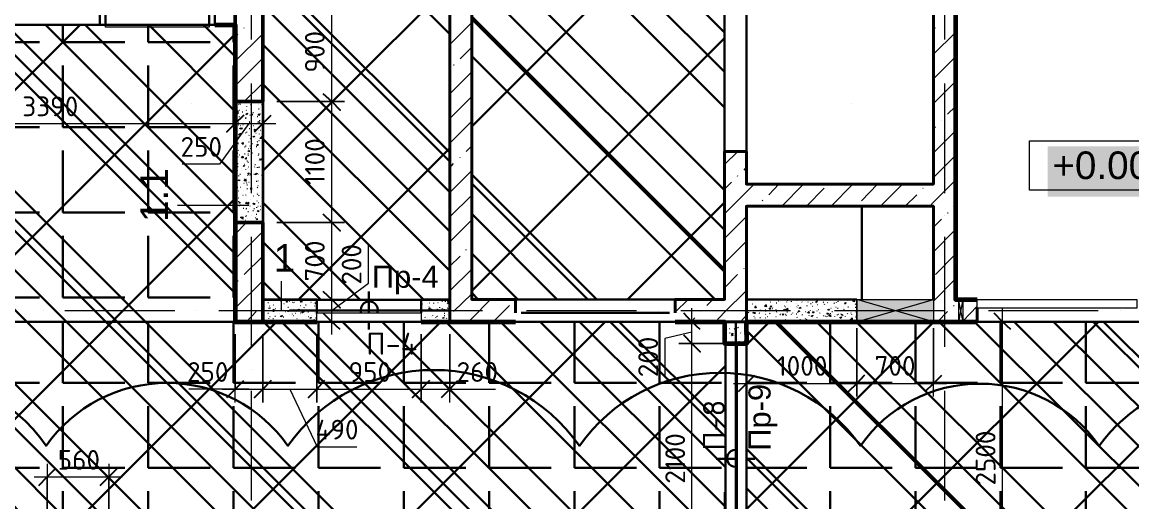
# Model space of a CAD drawing. Header units: millimetres. Extents: x -84737 to 172119, y -43083 to 59399.
# Drawn here: x 28318 to 38410, y 45437 to 49803 of the extents above; entities that cross this region are included whole.
import ezdxf

# ---------------------------------------------------------------- set-up
doc = ezdxf.new("R2010")
doc.units = ezdxf.units.MM
for name, color, linetype, lineweight in [('17) Краска СТ-3.1 стена', 6, 'Continuous', 60), ('19) Краска ПТ-5 потолок', 161, 'Continuous', 30), ('20) Шпакл. баз. фин Стена', 40, 'Continuous', 60), ('22) Шпакл. баз. фин. Потолок', 102, 'Continuous', 30), ('3) Плинутс ПЛ-1', 6, 'Continuous', 30), ('5) Затарка материала', 160, 'Continuous', 30), ('6) Уборка мусора', 20, 'Continuous', 30), ('9) Плитка КР-2 600х600', 110, 'Continuous', 30)]:
    doc.layers.add(name, color=color, linetype=linetype, lineweight=lineweight)
for name, color, linetype in [('PDF _Аннотации', 7, 'Continuous'), ('PDF _Витраж', 7, 'Continuous'), ('PDF _Двери', 7, 'Continuous'), ('PDF _Марки', 7, 'Continuous'), ('PDF _Несущие колонны', 7, 'Continuous'), ('PDF _Обобщенные модели', 7, 'Continuous'), ('PDF _Обозначения', 7, 'Continuous'), ('PDF _Окна', 7, 'Continuous'), ('PDF _Оси', 7, 'Continuous'), ('PDF _Перекрытия', 7, 'Continuous'), ('PDF _Размеры-100', 7, 'Continuous'), ('PDF _Стены', 7, 'Continuous'), ('PDF _Текст', 7, 'Continuous'), ('PDF _Элементы узлов', 7, 'Continuous')]:
    doc.layers.add(name, color=color, linetype=linetype)
doc.layers.add('PDF _Высотные отметки', color=7, linetype='Continuous', true_color=0xffffff)
doc.styles.add('PDF GOSTCommon', font='arial.ttf')
doc.styles.add('PDF ISOCPEUR', font='isocpeur.ttf')

msp = doc.modelspace()

# ---------------------------------------------------------------- hatches: boundary and pattern name
at = {"layer": '19) Краска ПТ-5 потолок'}
h = msp.add_hatch(dxfattribs=at)
h.set_pattern_fill('ANSI34', color=256, scale=80, angle=90)
h.paths.add_polyline_path([(32407, 47280), (34706, 47280), (34706, 50980), (32407, 50980)])
h = msp.add_hatch(dxfattribs=at)
h.set_pattern_fill('ANSI34', color=256, scale=80, angle=90)
h.paths.add_polyline_path([(30510, 47276), (32208, 47276), (32208, 50599), (30510, 50599)])
h = msp.add_hatch(dxfattribs=at)
h.set_pattern_fill('ANSI34', color=256, scale=80, angle=90)
h.paths.add_polyline_path([(22027, 47077), (10407, 47077), (10407, 45160), (12786, 45160), (12786, 44580), (22027, 44580)])
h.paths.add_polyline_path([(26785, 47077), (24504, 47077), (22027, 47077), (22027, 43581), (26785, 43581)])
h.paths.add_polyline_path([(34714, 47077), (26785, 47077), (26785, 44580), (34714, 44580)])
h.paths.add_polyline_path([(30256, 49778), (24504, 49778), (24504, 47077), (30256, 47077)])
h.paths.add_polyline_path([(44556, 47077), (39984, 47077), (34905, 47077), (34905, 44580), (44556, 44580)])
h.paths.add_polyline_path([(44556, 49097), (41458, 49097), (41458, 49778), (39984, 49778), (39984, 47077), (44556, 47077)])
at = {"layer": '22) Шпакл. баз. фин. Потолок'}
h = msp.add_hatch(dxfattribs=at)
h.set_pattern_fill('ANSI37', color=256, scale=333)
h.paths.add_polyline_path([(32407, 47280), (34706, 47280), (34706, 50980), (32407, 50980)])
h = msp.add_hatch(dxfattribs=at)
h.set_pattern_fill('ANSI37', color=256, scale=333)
h.paths.add_polyline_path([(30510, 47276), (32208, 47276), (32208, 50599), (30510, 50599)])
h = msp.add_hatch(dxfattribs=at)
h.set_pattern_fill('ANSI37', color=256, scale=333)
h.paths.add_polyline_path([(22027, 47077), (10407, 47077), (10407, 45160), (12786, 45160), (12786, 44580), (22027, 44580)])
h.paths.add_polyline_path([(26785, 47077), (24504, 47077), (22027, 47077), (22027, 43581), (26785, 43581)])
h.paths.add_polyline_path([(34714, 47077), (26785, 47077), (26785, 44580), (34714, 44580)])
h.paths.add_polyline_path([(30256, 49778), (24504, 49778), (24504, 47077), (30256, 47077)])
h.paths.add_polyline_path([(44556, 47077), (39984, 47077), (34905, 47077), (34905, 44580), (44556, 44580)])
h.paths.add_polyline_path([(44556, 49097), (41458, 49097), (41458, 49778), (39984, 49778), (39984, 47077), (44556, 47077)])
at = {"layer": '9) Плитка КР-2 600х600'}
h = msp.add_hatch(dxfattribs=at)
h.set_pattern_fill('ANGLE', color=256, scale=111)
h.set_pattern_definition([(0, (0, 0), (0, 775.335), [563.88, -211.455]), (90, (0, 0), (-775.335, 5e-14), [563.88, -211.455])])
h.paths.add_polyline_path([(22027, 47077), (10407, 47077), (10407, 45160), (12786, 45160), (12786, 44580), (22027, 44580)])
h.paths.add_polyline_path([(26785, 47077), (24504, 47077), (22027, 47077), (22027, 43581), (26785, 43581)])
h.paths.add_polyline_path([(34714, 47077), (26785, 47077), (26785, 44580), (34714, 44580)])
h.paths.add_polyline_path([(30256, 49778), (24504, 49778), (24504, 47077), (30256, 47077)])
h.paths.add_polyline_path([(44556, 47077), (39984, 47077), (34905, 47077), (34905, 44580), (44556, 44580)])
h.paths.add_polyline_path([(44556, 49097), (41458, 49097), (41458, 49778), (39984, 49778), (39984, 47077), (44556, 47077)])
at = {"layer": 'PDF _Стены', "transparency": 33554559}
msp.add_hatch(color=256, dxfattribs=at).paths.add_polyline_path([(32221, 47077), (32216, 47086), (32208, 47090), (32200, 47086), (32195, 47077), (32200, 47069), (32208, 47065), (32216, 47069)])

# ---------------------------------------------------------------- linework, layer by layer
at = {"layer": '17) Краска СТ-3.1 стена'}
for points in [[(35705, 51179), (36805, 51179), (36805, 47280), (37004, 47280)], [(30070, 49778), (30256, 49778), (30256, 47077), (30997, 47077)], [(31946, 47077), (32805, 47077)], [(34257, 47077), (34706, 47077), (34706, 46878), (34909, 46878), (34905, 47077), (37004, 47077)]]:
    msp.add_lwpolyline(points, dxfattribs=at)
at = {"layer": '19) Краска ПТ-5 потолок'}
for points in [[(32407, 47280), (34706, 47280), (34706, 50980), (32407, 50980)], [(30510, 47276), (32208, 47276), (32208, 50599), (30510, 50599)]]:
    msp.add_lwpolyline(points, close=True, dxfattribs=at)
at = {"layer": '20) Шпакл. баз. фин Стена'}
for points in [[(35705, 51179), (36805, 51179), (36805, 47280), (37004, 47280)], [(30070, 49778), (30256, 49778), (30256, 47077), (30997, 47077)], [(31946, 47077), (32805, 47077)], [(34257, 47077), (34706, 47077), (34706, 46878), (34909, 46878), (34905, 47077), (37004, 47077)]]:
    msp.add_lwpolyline(points, dxfattribs=at)
at = {"layer": '3) Плинутс ПЛ-1'}
for points in [[(35705, 51179), (36805, 51179), (36805, 47280), (37004, 47280)], [(30070, 49778), (30256, 49778), (30256, 47077), (30997, 47077)], [(31946, 47077), (32805, 47077)], [(34257, 47077), (34706, 47077), (34706, 46878), (34909, 46878), (34905, 47077), (37004, 47077)]]:
    msp.add_lwpolyline(points, dxfattribs=at)
at = {"layer": '5) Затарка материала'}
msp.add_lwpolyline([(14006, 44914, -0.520567), (15892, 45947, -0.520567), (18278, 45947, -0.520567), (21633, 45947, -0.520567), (23781, 45947, -0.520567), (25898, 45947, -0.520567), (28536, 45947, -0.520567), (30735, 45947, -0.520567), (33386, 45947, -0.520567), (35941, 45947, -0.520567), (38114, 45947, -0.520567), (40310, 45947, -0.520567), (41527, 44914, -0.520567), (38425, 44914, -0.520567), (34946, 44914, -0.520567), (31920, 44914, -0.520567), (29417, 44914, -0.520567), (26366, 44914, -0.520567), (24002, 44914, -0.520567), (20522, 44914, -0.520567), (17140, 44914, -0.520567)], format="xyb", close=True, dxfattribs=at)
at = {"layer": '6) Уборка мусора'}
msp.add_lwpolyline([(14006, 44914, -0.520567), (15892, 45947, -0.520567), (18278, 45947, -0.520567), (21633, 45947, -0.520567), (23781, 45947, -0.520567), (25898, 45947, -0.520567), (28536, 45947, -0.520567), (30735, 45947, -0.520567), (33386, 45947, -0.520567), (35941, 45947, -0.520567), (38114, 45947, -0.520567), (40310, 45947, -0.520567), (41527, 44914, -0.520567), (38425, 44914, -0.520567), (34946, 44914, -0.520567), (31920, 44914, -0.520567), (29417, 44914, -0.520567), (26366, 44914, -0.520567), (24002, 44914, -0.520567), (20522, 44914, -0.520567), (17140, 44914, -0.520567)], format="xyb", close=True, dxfattribs=at)
at = {"layer": '9) Плитка КР-2 600х600'}
for points in [[(24504, 47077), (30256, 47077), (30256, 49778), (24504, 49778)], [(26785, 47077), (34714, 47077), (34714, 44580), (26785, 44580)], [(34905, 47077), (44556, 47077), (44556, 44580), (34905, 44580)]]:
    msp.add_lwpolyline(points, close=True, dxfattribs=at)
at = {"layer": 'PDF _Аннотации', "lineweight": 9}
msp.add_lwpolyline([(37478, 48275), (37478, 48724), (38778, 48724), (38778, 48275)], close=True, dxfattribs=at)
at = {"layer": 'PDF _Витраж', "lineweight": 30}
for points in [[(29067, 49918), (29067, 49960), (29075, 49960), (29075, 49977), (29025, 49977), (29025, 49960), (29037, 49960), (29037, 49918), (29025, 49918), (29025, 49778), (29075, 49778), (29075, 49918)], [(30062, 49918), (30062, 49960), (30070, 49960), (30070, 49977), (30019, 49977), (30019, 49960), (30032, 49960), (30032, 49918), (30019, 49918), (30019, 49778), (30070, 49778), (30070, 49918)]]:
    msp.add_lwpolyline(points, close=True, dxfattribs=at)
at = {"layer": 'PDF _Витраж', "lineweight": 9}
msp.add_lwpolyline([(30019, 49778), (30019, 49757), (29075, 49757), (29075, 49778)], dxfattribs=at)
at = {"layer": 'PDF _Высотные отметки', "transparency": 33554559}
for points in [[(37643, 48673), (37643, 48216), (38668, 48673)], [(37643, 48216), (38668, 48673), (38668, 48216)]]:
    msp.add_solid(points, dxfattribs=at)
at = {"layer": 'PDF _Двери', "lineweight": 18}
for points in [[(38456, 47200), (37004, 47200), (37004, 47280), (38456, 47280)], [(30997, 47158), (31946, 47158), (31946, 47077), (30997, 47077)], [(34824, 44779), (34824, 46878), (34905, 46878), (34905, 44779)]]:
    msp.add_lwpolyline(points, close=True, dxfattribs=at)
at = {"layer": 'PDF _Марки', "lineweight": 9}
for points in [[(30379, 48136), (29732, 48136)], [(30676, 47179), (30676, 47446)]]:
    msp.add_lwpolyline(points, dxfattribs=at)
at = {"layer": 'PDF _Несущие колонны', "lineweight": 50}
for points in [[(30506, 49080), (30506, 49977), (30256, 49977), (30256, 49080)], [(30506, 47077), (30506, 47979), (30256, 47979), (30256, 47077)]]:
    msp.add_lwpolyline(points, close=True, dxfattribs=at)
at = {"layer": 'PDF _Несущие колонны', "lineweight": 9}
for points in [[(30337, 49748), (30337, 49753)], [(30256, 49448), (30506, 49698)], [(30256, 49672), (30278, 49693)], [(30256, 49224), (30502, 49469)], [(30337, 49080), (30506, 49249)], [(30256, 47873), (30358, 47979)], [(30256, 47649), (30506, 47899)], [(30337, 47505), (30506, 47674)], [(30256, 47200), (30506, 47450)], [(30278, 47450), (30282, 47450)], [(30358, 47077), (30447, 47170)], [(30502, 47225), (30506, 47225)]]:
    msp.add_lwpolyline(points, dxfattribs=at)
at = {"layer": 'PDF _Обобщенные модели', "lineweight": 30}
for points in [[(31471, 47158), (31471, 47352)], [(32195, 47179), (30748, 47179)], [(31471, 47005), (31471, 47077)], [(34807, 47077), (34807, 44580)], [(34824, 45828), (34629, 45828)], [(34981, 45828), (34905, 45828)]]:
    msp.add_lwpolyline(points, dxfattribs=at)
for points in [[(31550, 47162, 1.146938), (31397, 47183, 0.06844), (31399, 47162)], [(34828, 45908, 1.146938), (34806, 45754, 0.06844), (34828, 45757)]]:
    msp.add_lwpolyline(points, format="xyb", dxfattribs=at)
at = {"layer": 'PDF _Обозначения', "lineweight": 9}
for points in [[(29859, 49067), (29859, 49067)], [(32860, 49067), (32860, 49067)], [(35857, 49067), (35857, 49067)]]:
    msp.add_lwpolyline(points, dxfattribs=at)
at = {"layer": 'PDF _Окна', "color": 8, "true_color": 0x808080, "transparency": 33554559}
for points in [[(36606, 47280), (35908, 47280), (36606, 47077)], [(35908, 47280), (36606, 47077), (35908, 47077)]]:
    msp.add_solid(points, dxfattribs=at)
at = {"layer": 'PDF _Оси', "lineweight": 9}
for points in [[(30405, 49647), (30405, 50646)], [(36708, 49647), (36708, 50646)], [(30405, 49448), (30405, 49448)], [(36708, 49448), (36708, 49448)], [(30405, 48246), (30405, 49245)], [(36708, 48246), (36708, 49245)], [(30405, 48047), (30405, 48047)], [(36708, 48047), (36708, 48047)], [(30405, 46849), (30405, 47848)], [(36708, 46849), (36708, 47848)], [(28508, 47179), (28508, 47179)], [(28707, 47179), (29706, 47179)], [(29905, 47179), (29905, 47179)], [(30108, 47179), (31107, 47179)], [(31306, 47179), (31306, 47179)], [(31505, 47179), (32504, 47179)], [(32708, 47179), (32708, 47179)], [(32906, 47179), (33906, 47179)], [(34104, 47179), (34104, 47179)], [(34308, 47179), (35307, 47179)], [(35506, 47179), (35506, 47179)], [(35705, 47179), (36708, 47179)], [(36907, 47179), (36907, 47179)], [(37106, 47179), (38105, 47179)], [(38308, 47179), (38308, 47179)], [(30405, 46645), (30405, 46645)], [(36708, 46645), (36708, 46645)], [(30405, 45448), (30405, 46447)], [(36708, 45448), (36708, 46447)]]:
    msp.add_lwpolyline(points, dxfattribs=at)
at = {"layer": 'PDF _Перекрытия', "lineweight": 30}
for points in [[(34905, 48627), (34905, 49977)], [(30256, 49778), (30070, 49778)], [(35954, 47280), (35954, 48127)], [(32856, 47158), (34206, 47158)], [(34155, 47077), (32906, 47077)]]:
    msp.add_lwpolyline(points, dxfattribs=at)
at = {"layer": 'PDF _Размеры-100', "lineweight": 9}
for points in [[(31133, 46959), (31133, 47280), (31133, 47979), (31133, 49080), (31133, 49977), (31133, 50599), (30633, 50599), (31251, 50599), (30633, 50599), (31133, 50599), (31133, 51099)], [(24385, 48881), (26866, 48881), (30256, 48881), (30256, 49380), (30256, 48762), (30256, 49380), (30256, 48881), (30625, 48881)], [(30506, 48762), (30506, 49380), (30506, 48881)], [(30379, 48881), (30113, 48512), (29774, 48512)], [(31133, 47179), (31467, 47429), (31467, 47772)], [(34409, 44457), (34409, 44779), (34409, 46878), (34909, 46878), (34291, 46878), (34909, 46878), (34409, 46878), (34409, 47200)], [(37233, 33959), (37233, 37481), (37233, 38928), (37233, 39178), (37233, 39377), (37233, 44381), (37233, 44580), (36733, 44580), (37351, 44580), (36733, 44580), (37233, 44580), (37233, 47200)], [(31251, 47077), (30633, 47077), (31133, 47077)], [(34532, 47077), (33910, 47077), (34409, 47077)], [(37351, 47077), (36733, 47077), (37233, 47077)], [(30138, 46463), (30506, 46463), (30997, 46463), (31946, 46463), (31946, 46963), (31946, 46341), (31946, 46963), (31946, 46463), (32327, 46463)], [(30256, 46341), (30256, 46963), (30256, 46463)], [(32208, 46341), (32208, 46963), (32208, 46463)], [(34409, 46980), (34164, 46925), (34164, 46582)], [(34786, 46514), (35908, 46514), (35908, 47018), (35908, 46396), (35908, 47018), (35908, 46514), (36725, 46514)], [(34905, 46396), (34905, 47018), (34905, 46514)], [(36606, 46396), (36606, 47018), (36606, 46514)], [(30379, 46463), (30172, 46463), (29833, 46463)], [(30752, 46463), (31002, 45939), (31361, 45939)], [(32077, 46463), (32284, 46463), (32623, 46463)], [(28546, 45782), (28546, 45164), (28546, 45663)], [(29105, 45782), (29105, 45164), (29105, 45663)], [(28428, 45663), (29228, 45663)], [(34706, 44906), (34706, 45524), (34706, 45024)], [(34905, 44906), (34905, 45524), (34905, 45024)]]:
    msp.add_lwpolyline(points, dxfattribs=at)
at = {"layer": 'PDF _Размеры-100', "lineweight": 25}
for points in [[(31057, 49152), (31133, 49080), (31209, 49003), (31133, 49080)], [(30333, 48957), (30256, 48881), (30180, 48804), (30256, 48881)], [(31057, 48055), (31133, 47979), (31209, 47903), (31133, 47979)], [(31057, 47352), (31133, 47280), (31209, 47204), (31133, 47280)], [(34337, 46955), (34409, 46878), (34485, 46802), (34409, 46878)], [(30582, 46540), (30506, 46463), (30430, 46387), (30506, 46463)], [(31069, 46540), (30997, 46463), (30921, 46387), (30997, 46463)], [(32022, 46540), (31946, 46463), (31869, 46387), (31946, 46463)], [(35980, 46590), (35908, 46514), (35832, 46442), (35908, 46514)]]:
    msp.add_lwpolyline(points, close=True, dxfattribs=at)
at = {"layer": 'PDF _Размеры-100', "lineweight": 9}
for points in [[(31133, 49080), (30633, 49080), (31251, 49080), (30633, 49080)], [(31133, 47979), (30633, 47979), (31251, 47979), (30633, 47979)], [(31133, 47280), (30633, 47280), (31251, 47280), (30633, 47280)], [(30506, 46463), (30506, 46963), (30506, 46341), (30506, 46963)], [(30997, 46463), (30997, 46963), (30997, 46341), (30997, 46963)]]:
    msp.add_lwpolyline(points, close=True, dxfattribs=at)
at = {"layer": 'PDF _Размеры-100', "lineweight": 25}
for points in [[(30430, 48804), (30506, 48881), (30582, 48957)], [(31209, 47005), (31133, 47077), (31057, 47153)], [(34485, 47005), (34409, 47077), (34337, 47153)], [(37309, 47005), (37233, 47077), (37157, 47153)], [(30180, 46387), (30256, 46463), (30333, 46540)], [(32132, 46387), (32208, 46463), (32280, 46540)], [(34833, 46442), (34905, 46514), (34981, 46590)], [(36530, 46442), (36606, 46514), (36682, 46590)], [(28470, 45587), (28546, 45663), (28622, 45740)], [(29029, 45587), (29105, 45663), (29181, 45740)]]:
    msp.add_lwpolyline(points, dxfattribs=at)
at = {"layer": 'PDF _Стены', "lineweight": 40}
for points in [[(36835, 47280), (36805, 47280), (36805, 51179), (30506, 51179), (30506, 54578), (34490, 54578)], [(32805, 47158), (32805, 47280), (32407, 47280), (32407, 50980), (34706, 50980), (34706, 49977), (34905, 49977), (34905, 50980), (36606, 50980), (36606, 48330), (34905, 48330), (34905, 48627), (34706, 48627), (34706, 47280), (34257, 47280), (34257, 47158)], [(32208, 50599), (32208, 47077), (32805, 47077)], [(34257, 47077), (34905, 47077), (34905, 48127), (36606, 48127), (36606, 47280)], [(37004, 47280), (36877, 47280)], [(36877, 47077), (37004, 47077), (37004, 47200)], [(36606, 47077), (36835, 47077)]]:
    msp.add_lwpolyline(points, dxfattribs=at)
at = {"layer": 'PDF _Стены', "lineweight": 9}
for points in [[(32208, 49600), (32407, 49799)], [(36623, 49748), (36623, 49753)], [(36606, 49511), (36805, 49710)], [(32301, 49469), (32407, 49575)], [(36606, 49287), (36788, 49469)], [(32208, 49152), (32407, 49351)], [(32242, 49414), (32246, 49414)], [(36606, 49063), (36805, 49262)], [(30256, 49046), (30256, 49046)], [(30256, 49046), (30256, 49046)], [(30286, 49058), (30290, 49058)], [(30299, 49063), (30299, 49067)], [(30299, 49058), (30303, 49058)], [(30392, 49075), (30396, 49080)], [(30396, 49054), (30400, 49054)], [(30400, 49071), (30405, 49075)], [(30455, 49075), (30460, 49075)], [(30464, 49054), (30464, 49054)], [(30494, 49054), (30498, 49050)], [(32208, 48927), (32407, 49126)], [(30295, 49003), (30299, 49003)], [(30295, 48940), (30295, 48944)], [(30320, 48986), (30324, 48986)], [(30354, 48999), (30358, 49003)], [(30358, 49037), (30358, 49033)], [(30388, 48957), (30392, 48957)], [(30392, 49016), (30392, 49016)], [(30400, 49008), (30400, 49008)], [(30417, 48982), (30422, 48982)], [(30422, 48944), (30422, 48944)], [(30455, 48944), (30460, 48944)], [(30468, 49016), (30472, 49016)], [(30481, 48970), (30485, 48970)], [(30485, 49029), (30485, 49029)], [(36733, 48965), (36805, 49037)], [(30256, 48855), (30261, 48855)], [(30286, 48893), (30290, 48893)], [(30286, 48868), (30290, 48868)], [(30290, 48881), (30295, 48881)], [(30303, 48927), (30307, 48927)], [(30303, 48864), (30307, 48864)], [(30324, 48868), (30328, 48868)], [(30350, 48936), (30354, 48936)], [(30350, 48927), (30350, 48923)], [(30371, 48872), (30375, 48872)], [(30383, 48893), (30388, 48898)], [(30383, 48889), (30388, 48889)], [(30392, 48885), (30396, 48885)], [(30422, 48864), (30426, 48864)], [(30477, 48847), (30481, 48847)], [(30481, 48906), (30481, 48910)], [(30481, 48885), (30485, 48885)], [(30489, 48889), (30489, 48889)], [(30498, 48906), (30502, 48902)], [(32208, 48703), (32407, 48902)], [(36606, 48838), (36623, 48851)], [(36678, 48910), (36678, 48910)], [(30256, 48792), (30256, 48792)], [(30286, 48758), (30290, 48762)], [(30290, 48821), (30290, 48821)], [(30324, 48800), (30328, 48800)], [(30345, 48796), (30350, 48796)], [(30358, 48804), (30358, 48800)], [(30379, 48771), (30383, 48775)], [(30383, 48834), (30388, 48834)], [(30392, 48741), (30396, 48745)], [(30426, 48758), (30417, 48762), (30430, 48766), (30426, 48754)], [(30439, 48813), (30443, 48817)], [(30439, 48749), (30439, 48749)], [(30443, 48792), (30447, 48792)], [(30464, 48821), (30464, 48821)], [(30477, 48783), (30477, 48787)], [(30485, 48821), (30489, 48821)], [(36606, 48614), (36805, 48813)], [(30278, 48728), (30278, 48728)], [(30282, 48699), (30286, 48699)], [(30312, 48703), (30316, 48703)], [(30341, 48669), (30345, 48669)], [(30350, 48694), (30350, 48694)], [(30350, 48677), (30354, 48677)], [(30375, 48652), (30379, 48652)], [(30379, 48711), (30383, 48716)], [(30388, 48677), (30392, 48677)], [(30392, 48656), (30396, 48652)], [(30409, 48699), (30413, 48699)], [(30447, 48673), (30451, 48673)], [(30455, 48716), (30460, 48711)], [(30460, 48686), (30460, 48686)], [(30472, 48724), (30477, 48728)], [(30472, 48665), (30472, 48665)], [(30498, 48673), (30502, 48673)], [(32356, 48627), (32407, 48677)], [(30273, 48610), (30278, 48610)], [(30278, 48576), (30282, 48580)], [(30282, 48635), (30286, 48639)], [(30286, 48635), (30286, 48635)], [(30295, 48597), (30299, 48597)], [(30341, 48605), (30345, 48605)], [(30354, 48572), (30358, 48572)], [(30362, 48542), (30367, 48542)], [(30371, 48605), (30375, 48605)], [(30375, 48589), (30375, 48593)], [(30409, 48614), (30413, 48614)], [(30464, 48593), (30464, 48589)], [(30472, 48601), (30468, 48601), (30472, 48605)], [(30468, 48542), (30468, 48542)], [(30477, 48555), (30481, 48559)], [(32301, 48572), (32301, 48576)], [(34706, 48508), (34828, 48627)], [(36606, 48390), (36805, 48589)], [(30273, 48453), (30278, 48457)], [(30278, 48517), (30282, 48517)], [(30278, 48491), (30282, 48491)], [(30295, 48533), (30295, 48533)], [(30316, 48470), (30316, 48470)], [(30337, 48512), (30341, 48512)], [(30350, 48466), (30350, 48462)], [(30371, 48529), (30375, 48529)], [(30371, 48470), (30371, 48470)], [(30375, 48487), (30379, 48487)], [(30430, 48483), (30434, 48487)], [(30434, 48508), (30439, 48508)], [(30455, 48483), (30455, 48478)], [(30464, 48483), (30468, 48483)], [(30472, 48483), (30477, 48483)], [(30477, 48491), (30477, 48491)], [(30498, 48440), (30502, 48440)], [(32208, 48478), (32242, 48517)], [(32208, 48254), (32407, 48453)], [(34883, 48457), (34905, 48483)], [(30265, 48398), (30269, 48398)], [(30273, 48394), (30273, 48394)], [(30286, 48407), (30286, 48402)], [(30299, 48419), (30303, 48419)], [(30333, 48339), (30337, 48339)], [(30354, 48343), (30358, 48339)], [(30367, 48407), (30371, 48411)], [(30367, 48347), (30367, 48347)], [(30379, 48411), (30383, 48415)], [(30379, 48347), (30383, 48347)], [(30392, 48423), (30396, 48423)], [(30396, 48415), (30400, 48415)], [(30426, 48419), (30430, 48419)], [(30447, 48356), (30451, 48356)], [(30460, 48419), (30464, 48423)], [(30464, 48356), (30460, 48360), (30464, 48360)], [(30494, 48411), (30498, 48411)], [(30498, 48428), (30498, 48428)], [(30506, 48407), (30502, 48407), (30506, 48415)], [(34706, 48284), (34769, 48347)], [(34824, 48402), (34828, 48407)], [(36572, 48127), (36606, 48165), (36805, 48364)], [(30265, 48326), (30269, 48326)], [(30269, 48335), (30273, 48335)], [(30269, 48271), (30269, 48275)], [(30286, 48267), (30290, 48267)], [(30303, 48301), (30307, 48301)], [(30333, 48275), (30333, 48275)], [(30362, 48322), (30367, 48322)], [(30362, 48284), (30367, 48288)], [(30400, 48296), (30405, 48296)], [(30400, 48284), (30405, 48284)], [(30455, 48296), (30460, 48301)], [(30455, 48250), (30455, 48250)], [(30455, 48237), (30460, 48241)], [(30460, 48318), (30464, 48318)], [(30498, 48292), (30502, 48292)], [(34706, 48059), (34905, 48258), (34976, 48330)], [(35108, 48233), (35201, 48330)], [(35226, 48127), (35425, 48330)], [(35451, 48127), (35611, 48292)], [(35675, 48127), (35874, 48330)], [(35950, 48178), (36098, 48330)], [(36124, 48127), (36323, 48330)], [(36509, 48292), (36513, 48292)], [(30265, 48212), (30269, 48212)], [(30265, 48148), (30265, 48153)], [(30282, 48203), (30286, 48203)], [(30286, 48174), (30286, 48169)], [(30290, 48136), (30295, 48136)], [(30303, 48140), (30307, 48140)], [(30324, 48229), (30328, 48229)], [(30350, 48233), (30350, 48229)], [(30354, 48212), (30354, 48212)], [(30358, 48165), (30362, 48165)], [(30362, 48224), (30362, 48224)], [(30392, 48191), (30392, 48191)], [(30417, 48153), (30422, 48157)], [(30422, 48224), (30426, 48224)], [(30451, 48178), (30455, 48178)], [(30464, 48161), (30468, 48161)], [(30468, 48224), (30472, 48229)], [(30498, 48212), (30502, 48208)], [(30506, 48216), (30502, 48216), (30506, 48220)], [(32208, 48030), (32407, 48229)], [(35048, 48178), (35053, 48182)], [(36348, 48127), (36454, 48233)], [(36788, 48123), (36805, 48140)], [(30256, 48068), (30261, 48068)], [(30256, 48042), (30256, 48042)], [(30261, 48089), (30265, 48089)], [(30328, 48110), (30333, 48110)], [(30350, 48038), (30354, 48038)], [(30358, 48102), (30358, 48106), (30354, 48110)], [(30354, 48042), (30358, 48042)], [(30371, 48081), (30375, 48081)], [(30388, 48131), (30392, 48131)], [(30417, 48089), (30422, 48089)], [(30426, 48106), (30430, 48106)], [(30447, 48055), (30451, 48055)], [(30451, 48114), (30451, 48119)], [(30460, 48127), (30464, 48127)], [(30485, 48127), (30489, 48127)], [(30485, 48097), (30489, 48097)], [(36733, 48068), (36738, 48068)], [(30261, 48030), (30261, 48030)], [(30312, 48021), (30303, 48026), (30316, 48030), (30312, 48017)], [(30324, 48009), (30328, 48009)], [(30345, 48000), (30350, 48000)], [(30354, 47979), (30354, 47983)], [(30371, 48017), (30371, 48017)], [(30439, 48026), (30443, 48026)], [(30447, 47996), (30447, 47996)], [(30451, 48034), (30451, 48034)], [(30455, 48017), (30455, 48017)], [(30498, 47979), (30498, 47979)], [(32208, 47805), (32407, 48004)], [(34714, 47843), (34905, 48034)], [(36606, 47937), (36678, 48009)], [(36606, 47712), (36805, 47915)], [(32356, 47729), (32356, 47733)], [(34706, 47611), (34905, 47810)], [(32208, 47581), (32301, 47674)], [(36623, 47505), (36805, 47691)], [(32208, 47357), (32407, 47556)], [(34883, 47560), (34883, 47564)], [(34706, 47386), (34824, 47505)], [(36606, 47264), (36805, 47467)], [(32242, 47170), (32407, 47331)], [(34625, 47077), (34706, 47162), (34905, 47361)], [(30510, 47276), (30515, 47276)], [(30553, 47272), (30553, 47272)], [(30553, 47251), (30557, 47251)], [(30604, 47230), (30608, 47230)], [(30650, 47268), (30650, 47268)], [(30667, 47268), (30671, 47268)], [(30671, 47238), (30676, 47238)], [(30697, 47242), (30701, 47242)], [(30714, 47272), (30718, 47272)], [(30748, 47264), (30752, 47264)], [(30777, 47255), (30781, 47255)], [(30790, 47251), (30794, 47255)], [(30845, 47259), (30849, 47259)], [(30887, 47276), (30887, 47272)], [(30887, 47268), (30887, 47268)], [(30896, 47230), (30900, 47230)], [(30942, 47255), (30947, 47255)], [(30968, 47238), (30968, 47238)], [(31954, 47238), (31958, 47238)], [(32005, 47238), (32005, 47238)], [(32022, 47247), (32026, 47247)], [(32060, 47247), (32060, 47242)], [(32094, 47280), (32094, 47276)], [(32098, 47251), (32102, 47251)], [(32136, 47264), (32140, 47264)], [(32166, 47264), (32166, 47259)], [(32183, 47268), (32187, 47268)], [(32187, 47276), (32191, 47272)], [(32191, 47259), (32191, 47264)], [(32377, 47077), (32407, 47107), (32576, 47280)], [(34257, 47162), (34375, 47280)], [(34545, 47225), (34600, 47280)], [(34921, 47276), (34921, 47276)], [(34938, 47276), (34938, 47272)], [(34960, 47238), (34964, 47238)], [(35019, 47272), (35019, 47272)], [(35082, 47234), (35087, 47213), (35070, 47217), (35082, 47230), (35087, 47234)], [(35078, 47255), (35078, 47255)], [(35116, 47268), (35116, 47268)], [(35120, 47259), (35125, 47259)], [(35175, 47247), (35180, 47247)], [(35192, 47268), (35197, 47268)], [(35214, 47264), (35214, 47264)], [(35269, 47255), (35273, 47259)], [(35286, 47280), (35281, 47268), (35273, 47276), (35281, 47280)], [(35311, 47264), (35311, 47259)], [(35357, 47238), (35357, 47238)], [(35362, 47272), (35366, 47272)], [(35374, 47225), (35379, 47230)], [(35408, 47259), (35413, 47255)], [(35463, 47259), (35463, 47255)], [(35489, 47242), (35493, 47242)], [(35506, 47255), (35510, 47251)], [(35535, 47247), (35540, 47251)], [(35548, 47234), (35552, 47234)], [(35569, 47276), (35573, 47276)], [(35603, 47259), (35607, 47259)], [(35603, 47251), (35607, 47247)], [(35611, 47238), (35616, 47234)], [(35641, 47247), (35645, 47251)], [(35700, 47247), (35705, 47242)], [(35722, 47272), (35722, 47272)], [(35722, 47255), (35722, 47251)], [(35738, 47259), (35738, 47264)], [(35751, 47280), (35755, 47272), (35743, 47272), (35747, 47280)], [(35798, 47242), (35802, 47238)], [(35827, 47272), (35832, 47276)], [(35827, 47272), (35827, 47272)], [(35895, 47238), (35899, 47234)], [(35904, 47230), (35908, 47230)], [(30506, 47179), (30506, 47179)], [(30506, 47153), (30510, 47153)], [(30510, 47213), (30510, 47217)], [(30515, 47179), (30519, 47179)], [(30553, 47153), (30557, 47153)], [(30566, 47221), (30570, 47217)], [(30604, 47166), (30604, 47170)], [(30612, 47175), (30616, 47175)], [(30616, 47128), (30621, 47128)], [(30621, 47196), (30625, 47196)], [(30654, 47149), (30654, 47149)], [(30663, 47128), (30667, 47128)], [(30667, 47200), (30667, 47200)], [(30688, 47137), (30688, 47137)], [(30697, 47179), (30701, 47183)], [(30709, 47170), (30714, 47170)], [(30735, 47209), (30739, 47209)], [(30752, 47145), (30752, 47145)], [(30773, 47149), (30773, 47145)], [(30786, 47132), (30790, 47132)], [(30790, 47192), (30790, 47192)], [(30803, 47153), (30807, 47153)], [(30811, 47166), (30811, 47166)], [(30849, 47225), (30853, 47225)], [(30849, 47158), (30853, 47158)], [(30849, 47141), (30849, 47141)], [(30879, 47166), (30879, 47162)], [(30883, 47204), (30887, 47209)], [(30883, 47145), (30883, 47145)], [(30908, 47162), (30908, 47162)], [(30917, 47166), (30921, 47166)], [(30947, 47137), (30947, 47137)], [(30976, 47217), (30980, 47221)], [(30976, 47158), (30976, 47158)], [(30985, 47183), (30989, 47183)], [(30997, 47145), (30993, 47149), (30997, 47153)], [(31950, 47225), (31954, 47225)], [(31975, 47175), (31979, 47175)], [(32001, 47175), (32005, 47179)], [(32018, 47213), (32018, 47209)], [(32051, 47137), (32051, 47132)], [(32089, 47192), (32094, 47192)], [(32094, 47128), (32098, 47128)], [(32098, 47187), (32098, 47192)], [(32115, 47209), (32115, 47204)], [(32136, 47196), (32140, 47196)], [(32157, 47153), (32161, 47153)], [(32157, 47132), (32161, 47132)], [(32187, 47200), (32191, 47204)], [(32187, 47141), (32187, 47141)], [(32204, 47204), (32208, 47204)], [(32602, 47077), (32750, 47225)], [(34490, 47170), (34490, 47170)], [(34850, 47077), (34905, 47137)], [(34913, 47166), (34917, 47166)], [(34921, 47162), (34926, 47158)], [(34930, 47166), (34930, 47166)], [(34976, 47153), (34964, 47158), (34976, 47162), (34976, 47149)], [(34972, 47128), (34976, 47124)], [(34989, 47213), (34993, 47204), (34981, 47204), (34989, 47217), (34989, 47221)], [(34981, 47179), (34985, 47179)], [(34985, 47158), (34989, 47158)], [(35019, 47158), (35023, 47153)], [(35027, 47183), (35032, 47183)], [(35036, 47183), (35040, 47183)], [(35074, 47187), (35078, 47187)], [(35082, 47170), (35082, 47175), (35078, 47175)], [(35078, 47145), (35082, 47141)], [(35116, 47153), (35120, 47149)], [(35142, 47204), (35146, 47200)], [(35142, 47196), (35146, 47196)], [(35175, 47183), (35175, 47187)], [(35175, 47170), (35180, 47170)], [(35188, 47162), (35188, 47162)], [(35209, 47141), (35214, 47141)], [(35214, 47149), (35218, 47145)], [(35247, 47221), (35252, 47221)], [(35256, 47145), (35260, 47145)], [(35260, 47213), (35264, 47213)], [(35264, 47137), (35269, 47137)], [(35269, 47196), (35269, 47196)], [(35273, 47166), (35277, 47166)], [(35294, 47183), (35294, 47179)], [(35307, 47217), (35307, 47217)], [(35311, 47145), (35315, 47141)], [(35328, 47153), (35328, 47158)], [(35357, 47149), (35362, 47149)], [(35362, 47209), (35366, 47213)], [(35370, 47162), (35374, 47162)], [(35400, 47200), (35404, 47196)], [(35413, 47141), (35413, 47137)], [(35442, 47170), (35446, 47170)], [(35455, 47221), (35459, 47225)], [(35455, 47162), (35455, 47162)], [(35468, 47158), (35472, 47158)], [(35472, 47137), (35472, 47132)], [(35489, 47175), (35489, 47179)], [(35506, 47217), (35510, 47217)], [(35510, 47137), (35510, 47132)], [(35544, 47175), (35548, 47175)], [(35556, 47187), (35561, 47187)], [(35569, 47158), (35569, 47153)], [(35578, 47153), (35578, 47153)], [(35607, 47132), (35607, 47128)], [(35624, 47128), (35628, 47128)], [(35637, 47124), (35641, 47128)], [(35641, 47187), (35645, 47187)], [(35654, 47183), (35645, 47187), (35658, 47192), (35654, 47179)], [(35667, 47153), (35667, 47149)], [(35671, 47200), (35675, 47200)], [(35671, 47137), (35675, 47137)], [(35683, 47170), (35688, 47170)], [(35705, 47128), (35705, 47124)], [(35717, 47209), (35722, 47209)], [(35734, 47200), (35738, 47200)], [(35734, 47137), (35734, 47141)], [(35738, 47145), (35743, 47145)], [(35764, 47149), (35764, 47145)], [(35781, 47137), (35768, 47137), (35777, 47145), (35781, 47132)], [(35789, 47217), (35789, 47217)], [(35789, 47192), (35794, 47187)], [(35823, 47149), (35827, 47153)], [(35827, 47213), (35832, 47213)], [(35853, 47158), (35857, 47158)], [(35861, 47145), (35861, 47141)], [(35895, 47209), (35899, 47209)], [(35899, 47166), (35904, 47166)], [(35908, 47124), (35899, 47124), (35908, 47132)], [(36644, 47077), (36733, 47170)], [(36788, 47225), (36793, 47225)], [(36877, 47086), (37004, 47217)], [(30506, 47094), (30506, 47094)], [(30557, 47111), (30561, 47107)], [(30570, 47120), (30574, 47124)], [(30578, 47082), (30578, 47082)], [(30599, 47107), (30604, 47107)], [(30676, 47077), (30693, 47094), (30693, 47077)], [(30676, 47082), (30680, 47077)], [(30693, 47120), (30697, 47120)], [(30709, 47090), (30709, 47086)], [(30756, 47082), (30756, 47082)], [(30798, 47086), (30803, 47086)], [(30815, 47107), (30820, 47107)], [(30870, 47094), (30875, 47094)], [(30879, 47082), (30883, 47086)], [(30921, 47124), (30925, 47124)], [(30972, 47098), (30976, 47098)], [(30985, 47111), (30989, 47111)], [(31946, 47115), (31946, 47115)], [(31979, 47120), (31984, 47115)], [(32001, 47115), (32001, 47115)], [(32018, 47094), (32022, 47090)], [(32022, 47077), (32034, 47090), (32034, 47077)], [(32043, 47120), (32043, 47120)], [(32077, 47115), (32081, 47111)], [(32085, 47124), (32089, 47124)], [(32094, 47094), (32098, 47094)], [(32115, 47090), (32119, 47086)], [(32174, 47111), (32178, 47107)], [(32183, 47077), (32187, 47082)], [(32200, 47115), (32204, 47111)], [(34401, 47077), (34435, 47111)], [(34706, 47073), (34710, 47077)], [(34718, 47077), (34718, 47065), (34706, 47069)], [(34799, 47073), (34799, 47073)], [(34828, 47026), (34833, 47022)], [(34875, 47077), (34875, 47077)], [(34875, 47077), (34888, 47077)], [(34888, 47077), (34888, 47077)], [(34888, 47022), (34892, 47026)], [(34905, 47039), (34896, 47039), (34905, 47048)], [(34947, 47086), (34947, 47086)], [(34981, 47111), (34985, 47111)], [(34985, 47098), (34985, 47098)], [(35027, 47115), (35032, 47115)], [(35044, 47082), (35044, 47082)], [(35078, 47111), (35082, 47111)], [(35095, 47124), (35099, 47124)], [(35142, 47077), (35142, 47077)], [(35150, 47082), (35154, 47077)], [(35171, 47124), (35175, 47124)], [(35256, 47098), (35260, 47098)], [(35277, 47082), (35281, 47086)], [(35357, 47086), (35362, 47090)], [(35362, 47120), (35366, 47115)], [(35391, 47098), (35396, 47098)], [(35438, 47103), (35442, 47107)], [(35451, 47098), (35455, 47103)], [(35510, 47115), (35510, 47115)], [(35544, 47111), (35548, 47115)], [(35730, 47077), (35734, 47082)], [(35781, 47082), (35785, 47077)], [(35802, 47124), (35802, 47120)], [(35806, 47086), (35810, 47086)], [(35823, 47090), (35823, 47090)], [(35853, 47094), (35857, 47094)], [(35891, 47098), (35891, 47098)], [(35899, 47120), (35904, 47115)], [(34714, 47001), (34718, 47001)], [(34723, 47010), (34727, 47005)], [(34748, 47014), (34752, 47014)], [(34752, 46976), (34756, 46976)], [(34769, 46950), (34773, 46950)], [(34794, 47010), (34799, 47014)], [(34794, 46950), (34794, 46950)], [(34811, 46997), (34816, 46997)], [(34816, 47022), (34820, 47022)], [(34850, 46976), (34854, 46971)], [(34883, 46967), (34888, 46967)], [(34888, 46963), (34888, 46963)], [(34905, 46942), (34900, 46942), (34905, 46946)], [(34714, 46899), (34718, 46895)], [(34723, 46878), (34723, 46878)], [(34778, 46904), (34778, 46904)], [(34790, 46891), (34794, 46891)], [(34824, 46916), (34824, 46916)], [(34837, 46895), (34841, 46895)], [(34875, 46899), (34875, 46899)], [(34883, 46904), (34888, 46904)], [(34883, 46899), (34883, 46899)]]:
    msp.add_lwpolyline(points, dxfattribs=at)
at = {"layer": 'PDF _Стены', "lineweight": 30}
msp.add_lwpolyline([(30256, 49080), (30256, 47979), (30506, 47979), (30506, 49080)], close=True, dxfattribs=at)
at = {"layer": 'PDF _Стены', "lineweight": 9}
for points in [[(30278, 48982), (30265, 48986), (30278, 48999)], [(30278, 48982), (30278, 48970), (30269, 48970)], [(30367, 48974), (30362, 48961), (30354, 48970)], [(30409, 48970), (30409, 48957), (30400, 48957)], [(30472, 48953), (30460, 48957), (30472, 48970)], [(30303, 48843), (30303, 48830), (30295, 48834)], [(30320, 48843), (30316, 48830), (30307, 48834)], [(30472, 48898), (30472, 48889), (30460, 48893)], [(30303, 48775), (30286, 48779), (30303, 48792)], [(30434, 48830), (30434, 48821), (30426, 48821)], [(30498, 48745), (30481, 48745), (30498, 48762)], [(30278, 48707), (30273, 48699), (30265, 48703)], [(30328, 48707), (30328, 48694), (30320, 48694)], [(30460, 48694), (30460, 48682), (30451, 48682)], [(30328, 48567), (30312, 48567), (30324, 48584)], [(30354, 48567), (30354, 48555), (30345, 48559)], [(30383, 48635), (30383, 48622), (30371, 48631)], [(30485, 48555), (30485, 48546), (30477, 48546)], [(30494, 48559), (30489, 48550), (30481, 48555)], [(30341, 48500), (30337, 48491), (30328, 48495)], [(30295, 48368), (30295, 48360), (30282, 48364)], [(30354, 48356), (30337, 48360), (30350, 48377)], [(30379, 48432), (30379, 48419), (30371, 48419)], [(30451, 48428), (30447, 48415), (30439, 48423)], [(30273, 48305), (30273, 48292), (30265, 48292)], [(30405, 48296), (30400, 48284), (30392, 48292)], [(30405, 48292), (30405, 48280), (30396, 48284)], [(30299, 48165), (30299, 48157), (30290, 48157)], [(30362, 48161), (30358, 48153), (30350, 48157)], [(30375, 48148), (30358, 48153), (30375, 48165)], [(30430, 48157), (30430, 48144), (30422, 48144)], [(30468, 48089), (30468, 48076), (30455, 48085)], [(30324, 48030), (30324, 48017), (30316, 48017)], [(30455, 48017), (30455, 48004), (30447, 48009)], [(30731, 47264), (30726, 47255), (30718, 47259)], [(30862, 47255), (30849, 47259), (30862, 47272)], [(30993, 47251), (30989, 47238), (30980, 47247)], [(32195, 47251), (32191, 47238), (32183, 47247)], [(32191, 47255), (32204, 47268), (32204, 47251)], [(35548, 47268), (35544, 47255), (35535, 47259)], [(35810, 47251), (35806, 47238), (35798, 47247)], [(35882, 47272), (35887, 47259), (35874, 47264)], [(30574, 47204), (30570, 47196), (30561, 47200)], [(30608, 47192), (30608, 47179), (30599, 47183)], [(30684, 47132), (30680, 47120), (30671, 47128)], [(30739, 47179), (30739, 47170), (30731, 47170)], [(30836, 47192), (30832, 47179), (30824, 47187)], [(30870, 47170), (30870, 47158), (30862, 47158)], [(32026, 47204), (32026, 47192), (32013, 47192)], [(32043, 47192), (32039, 47179), (32030, 47187)], [(32157, 47192), (32157, 47179), (32144, 47183)], [(35120, 47204), (35125, 47192), (35112, 47192)], [(35133, 47221), (35129, 47209), (35120, 47217)], [(35243, 47149), (35239, 47137), (35230, 47145)], [(35252, 47192), (35256, 47179), (35243, 47183)], [(35281, 47183), (35264, 47187), (35277, 47200)], [(35383, 47179), (35387, 47170), (35374, 47170)], [(35396, 47209), (35391, 47196), (35383, 47200)], [(35476, 47153), (35459, 47158), (35472, 47170)], [(35506, 47132), (35501, 47124), (35493, 47128)], [(35514, 47170), (35518, 47158), (35506, 47158)], [(35645, 47158), (35650, 47145), (35637, 47145)], [(35671, 47124), (35654, 47128), (35667, 47141)], [(30947, 47115), (30942, 47107), (30934, 47111)], [(32153, 47115), (32149, 47107), (32140, 47111)], [(35087, 47090), (35082, 47077), (35074, 47086)], [(35768, 47120), (35764, 47107), (35755, 47115)], [(35865, 47094), (35849, 47094), (35865, 47111)], [(34782, 46971), (34778, 46959), (34769, 46967)], [(34778, 46963), (34782, 46950), (34769, 46950)], [(34888, 46895), (34888, 46887), (34875, 46891)]]:
    msp.add_lwpolyline(points, close=True, dxfattribs=at)
at = {"layer": 'PDF _Стены', "lineweight": 30}
for points in [[(30997, 47158), (30997, 47280), (30506, 47280), (30506, 47077), (30997, 47077)], [(32208, 47280), (31946, 47280), (31946, 47158)], [(35908, 47280), (34905, 47280)], [(31946, 47077), (32208, 47077)], [(34706, 47077), (34706, 46878), (34824, 46878)], [(34905, 46878), (34905, 47077), (35908, 47077)]]:
    msp.add_lwpolyline(points, dxfattribs=at)
at = {"layer": 'PDF _Элементы узлов', "lineweight": 9}
msp.add_lwpolyline([(35908, 47077), (35908, 47280), (36606, 47280), (36606, 47077), (35908, 47280), (35908, 47077), (36606, 47280), (36606, 47077)], close=True, dxfattribs=at)
at = {"layer": 'PDF _Элементы узлов', "lineweight": 18}
msp.add_lwpolyline([(36877, 47077), (36877, 47280), (36835, 47280), (36835, 47077)], close=True, dxfattribs=at)
at = {"layer": 'PDF _Элементы узлов', "lineweight": 9}
for points in [[(36877, 47077), (36835, 47280)], [(36873, 47280), (36835, 47077)]]:
    msp.add_lwpolyline(points, dxfattribs=at)

# ---------------------------------------------------------------- texts
at = {"layer": 'PDF _Текст', "attachment_point": 4, "rotation": 90}
for s, insert, char_height, style in [('900', (30980, 49344), 180, 'PDF ISOCPEUR'), ('1100', (30980, 48320), 180, 'PDF ISOCPEUR'), ('1.1', (29519, 47985), 251.6, 'PDF GOSTCommon'), ('700', (30980, 47443), 180, 'PDF ISOCPEUR'), ('200', (31314, 47414), 180, 'PDF ISOCPEUR'), ('200', (34011, 46571), 180, 'PDF ISOCPEUR'), ('Пр-9', (35054, 45902), 201.3, 'PDF GOSTCommon'), ('П-8', (34610, 45902), 200, 'PDF ISOCPEUR'), ('2100', (34257, 45602), 180, 'PDF ISOCPEUR'), ('2500', (37080, 45585), 180, 'PDF ISOCPEUR')]:
    msp.add_mtext(s, dxfattribs=dict(at, insert=insert, char_height=char_height, style=style))
at = {"layer": 'PDF _Текст', "attachment_point": 4}
for s, insert, char_height, style in [('3390', (28319, 49037), 180, 'PDF ISOCPEUR'), ('250', (29758, 48668), 180, 'PDF ISOCPEUR'), ('+0.000', (37687, 48499), 251.6, 'PDF GOSTCommon'), ('1', (30605, 47657), 252, 'PDF GOSTCommon'), ('Пр-4', (31498, 47456), 201.3, 'PDF GOSTCommon'), ('П-4', (31447, 46876), 200, 'PDF ISOCPEUR'), ('1000', (35181, 46674), 180, 'PDF ISOCPEUR'), ('700', (36070, 46674), 180, 'PDF ISOCPEUR'), ('250', (29817, 46619), 180, 'PDF ISOCPEUR'), ('950', (31286, 46619), 180, 'PDF ISOCPEUR'), ('260', (32269, 46619), 180, 'PDF ISOCPEUR'), ('490', (30986, 46094), 180, 'PDF ISOCPEUR'), ('560', (28641, 45819), 180, 'PDF ISOCPEUR')]:
    msp.add_mtext(s, dxfattribs=dict(at, insert=insert, char_height=char_height, style=style))

doc.saveas('drawing.dxf')
